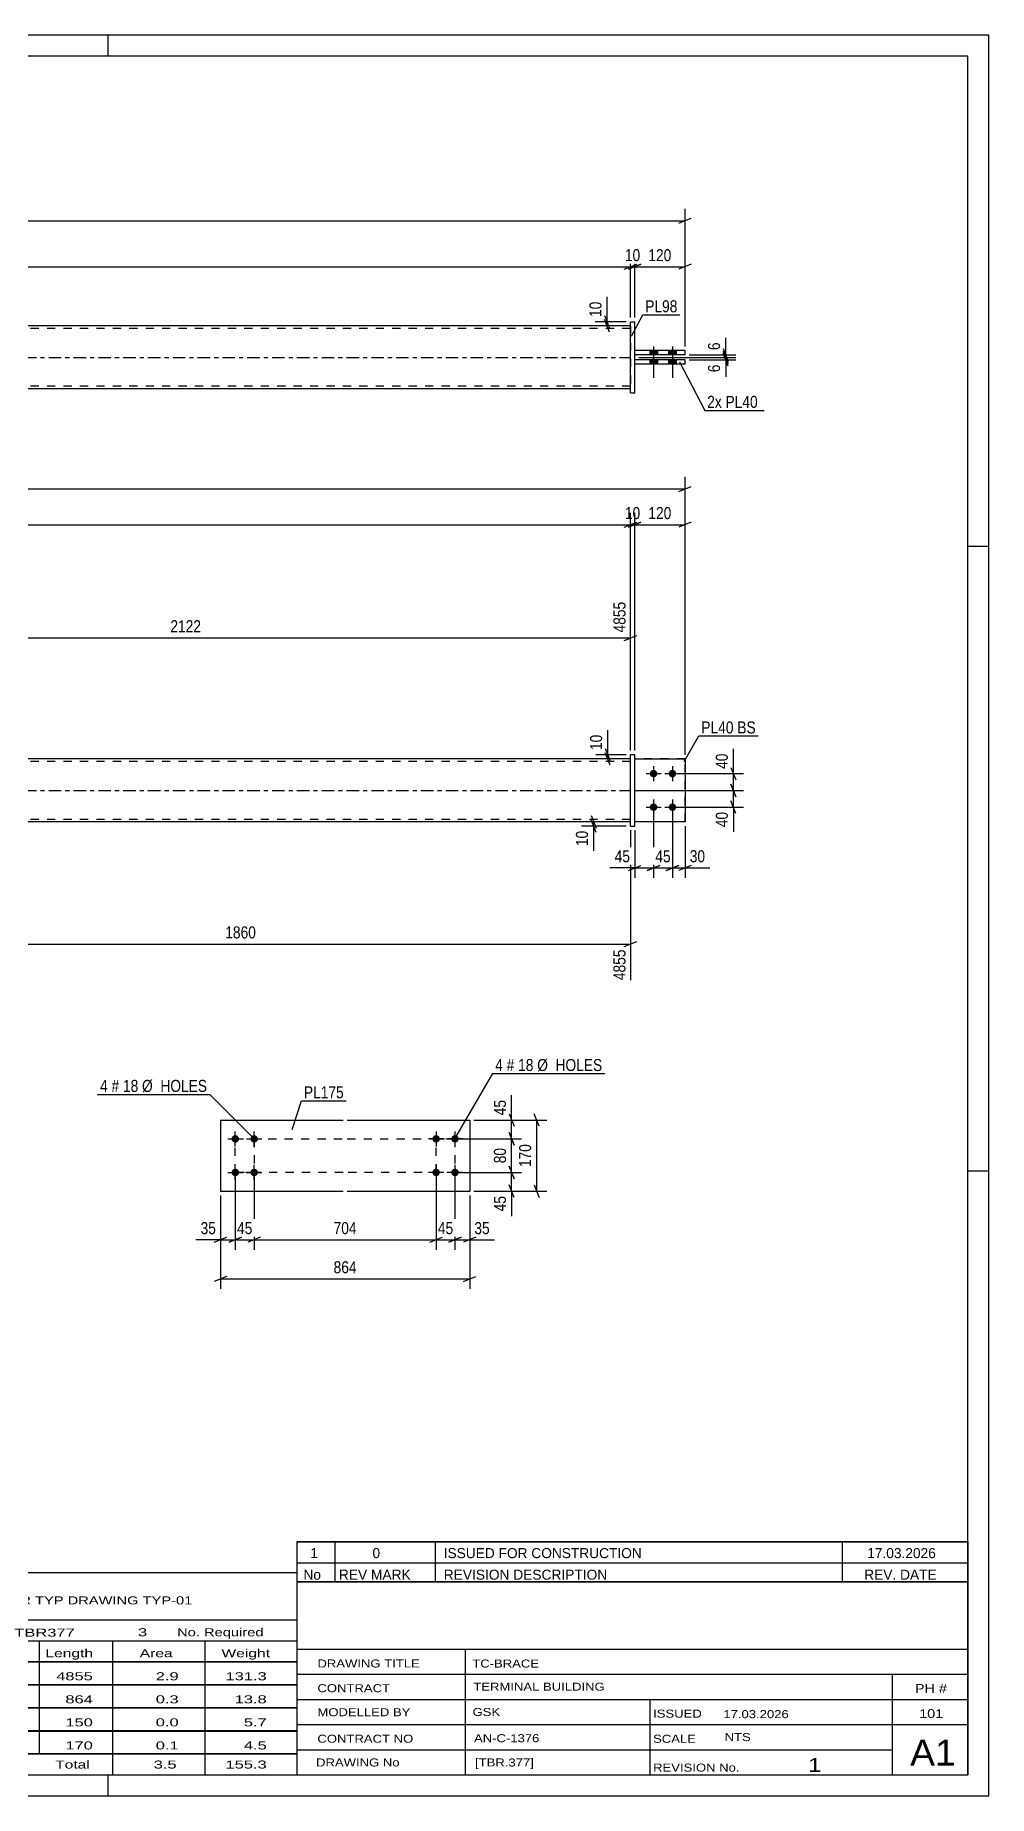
# Model space of a CAD drawing. Header units: millimetres. Extents: x 0 to 594, y 0 to 420.
# Drawn here: x 366.6 to 594, y 0 to 420 of the extents above; entities that cross this region are included whole.
import ezdxf

# ---------------------------------------------------------------- set-up
doc = ezdxf.new("R2010")
doc.units = ezdxf.units.MM
doc.linetypes.add('DXK_LINE_DOT2', pattern=[3.9198, 1.9599, -1.9599])
doc.linetypes.add('DXK_LINE_DOT3', pattern=[5.9187, 2.979, -0.9799, 0.9799, -0.9799])
doc.styles.add('Arial Narrow', font='ARIALN.TTF', dxfattribs={"height": 0.2})

# ---------------------------------------------------------------- blocks, each defined once
blk = doc.blocks.new('Unknown-580570695-1132')
at = {"color": 5, "linetype": 'Continuous'}
for p, q in [((594, 420), (0, 420)), ((384, 415), (384, 420)), ((594, 0), (594, 420)), ((589, 415), (5, 415)), ((589, 5), (589, 415)), ((594, 298), (589, 298)), ((594, 149), (589, 149)), ((5, 5), (589, 5)), ((384, 0), (384, 5)), ((0, 0), (594, 0))]:
    blk.add_line(p, q, dxfattribs=at)
blk = doc.blocks.new('Part-580570695-5467 - 5466')
at = {"color": 2, "linetype": 'Continuous'}
for p, q in [((410.79, 161.21), (410.79, 144.21)), ((410.79, 161.21), (439.99, 161.21)), ((440.99, 161.21), (470.19, 161.21)), ((470.19, 161.21), (470.19, 144.21)), ((410.79, 144.21), (439.99, 144.21)), ((440.99, 144.21), (470.19, 144.21))]:
    blk.add_line(p, q, dxfattribs=at)
blk = doc.blocks.new('Bolt-580570695-5468 - 5466')
at = {"linetype": 'Continuous'}
for points in [[(462.19, 155.81, -1), (462.19, 157.61, -1)], [(466.69, 155.81, -1), (466.69, 157.61, -1)], [(462.19, 147.81, -1), (462.19, 149.61, -1)], [(466.69, 147.81, -1), (466.69, 149.61, -1)]]:
    blk.add_hatch(color=1, dxfattribs=at).paths.add_polyline_path(points)
at = {"color": 1, "linetype": 'Continuous'}
for p, q in [((463.99, 156.71), (460.39, 156.71)), ((462.19, 158.51), (462.19, 154.91)), ((468.49, 156.71), (464.89, 156.71)), ((466.69, 158.51), (466.69, 154.91)), ((463.99, 148.71), (460.39, 148.71)), ((462.19, 150.51), (462.19, 146.91)), ((468.49, 148.71), (464.89, 148.71)), ((466.69, 150.51), (466.69, 146.91))]:
    blk.add_line(p, q, dxfattribs=at)
blk = doc.blocks.new('Bolt-580570695-5469 - 5466')
at = {"linetype": 'Continuous'}
for points in [[(414.29, 157.61, -1), (414.29, 155.81, -1)], [(418.79, 157.61, -1), (418.79, 155.81, -1)], [(414.29, 149.61, -1), (414.29, 147.81, -1)], [(418.79, 149.61, -1), (418.79, 147.81, -1)]]:
    blk.add_hatch(color=1, dxfattribs=at).paths.add_polyline_path(points)
at = {"color": 1, "linetype": 'Continuous'}
for p, q in [((412.49, 156.71), (416.09, 156.71)), ((414.29, 154.91), (414.29, 158.51)), ((416.99, 156.71), (420.59, 156.71)), ((418.79, 154.91), (418.79, 158.51)), ((412.49, 148.71), (416.09, 148.71)), ((414.29, 146.91), (414.29, 150.51)), ((416.99, 148.71), (420.59, 148.71)), ((418.79, 146.91), (418.79, 150.51))]:
    blk.add_line(p, q, dxfattribs=at)
blk = doc.blocks.new('Bolt-580570695-1685 - 1679')
at = {"linetype": 'Continuous'}
for points in [[(514.05, 244.74, -1), (514.05, 242.94, -1)], [(518.55, 244.74, -1), (518.55, 242.94, -1)], [(514.05, 236.74, -1), (514.05, 234.94, -1)], [(518.55, 236.74, -1), (518.55, 234.94, -1)]]:
    blk.add_hatch(color=1, dxfattribs=at).paths.add_polyline_path(points)
at = {"color": 1, "linetype": 'Continuous'}
for p, q in [((512.25, 243.84), (515.85, 243.84)), ((514.05, 245.64), (514.05, 242.04)), ((516.75, 243.84), (520.35, 243.84)), ((518.55, 245.64), (518.55, 242.04)), ((512.25, 235.84), (515.85, 235.84)), ((514.05, 237.64), (514.05, 234.04)), ((516.75, 235.84), (520.35, 235.84)), ((518.55, 237.64), (518.55, 234.04))]:
    blk.add_line(p, q, dxfattribs=at)
blk = doc.blocks.new('Part-580570695-1706 - 1679')
at = {"color": 2, "linetype": 'Continuous'}
for p, q in [((509.55, 248.34), (508.55, 248.34)), ((508.55, 231.34), (508.55, 248.34)), ((509.55, 231.34), (509.55, 248.34)), ((508.55, 231.34), (509.55, 231.34))]:
    blk.add_line(p, q, dxfattribs=at)
blk = doc.blocks.new('Part-580570695-1711 - 1679')
at = {"color": 7, "linetype": 'DXK_LINE_DOT2'}
for p, q in [((521.55, 247.34), (509.55, 247.34)), ((509.55, 232.34), (509.55, 247.34)), ((521.55, 232.34), (521.55, 247.34)), ((521.55, 232.34), (509.55, 232.34))]:
    blk.add_line(p, q, dxfattribs=at)
blk = doc.blocks.new('Part-580570695-1716 - 1679')
at = {"color": 2, "linetype": 'Continuous'}
for p, q in [((509.55, 247.34), (521.55, 247.34)), ((521.55, 247.34), (521.55, 232.34)), ((521.55, 232.34), (509.55, 232.34))]:
    blk.add_line(p, q, dxfattribs=at)
at = {"color": 7, "linetype": 'DXK_LINE_DOT2'}
blk.add_line((509.55, 232.34), (509.55, 247.34), dxfattribs=at)
blk = doc.blocks.new('Part-580570695-1721 - 1679')
at = {"color": 2, "linetype": 'Continuous'}
for p, q in [((508.55, 247.34), (162.64, 247.34)), ((508.55, 232.34), (162.64, 232.34))]:
    blk.add_line(p, q, dxfattribs=at)
at = {"color": 7, "linetype": 'DXK_LINE_DOT2'}
for p, q in [((508.55, 246.74), (162.64, 246.74)), ((508.55, 232.34), (508.55, 247.34)), ((508.55, 232.94), (162.64, 232.94))]:
    blk.add_line(p, q, dxfattribs=at)
at = {"color": 7, "linetype": 'DXK_LINE_DOT3'}
blk.add_line((162.64, 239.84), (508.55, 239.84), dxfattribs=at)
blk = doc.blocks.new('Part-580570695-1463 - 1369')
at = {"color": 2, "linetype": 'Continuous'}
for p, q in [((508.55, 350.65), (162.64, 350.65)), ((508.55, 335.65), (162.64, 335.65))]:
    blk.add_line(p, q, dxfattribs=at)
at = {"color": 7, "linetype": 'DXK_LINE_DOT2'}
for p, q in [((508.55, 350.05), (162.64, 350.05)), ((508.55, 350.65), (508.55, 335.65)), ((508.55, 336.25), (162.64, 336.25))]:
    blk.add_line(p, q, dxfattribs=at)
at = {"color": 7, "linetype": 'DXK_LINE_DOT3'}
blk.add_line((162.64, 343.15), (508.55, 343.15), dxfattribs=at)
blk = doc.blocks.new('Bolt-580570695-1373 - 1369')
at = {"linetype": 'Continuous'}
for points in [[(514.95, 344.75), (513.15, 344.75), (513.15, 343.75), (514.95, 343.75)], [(514.95, 344.75), (513.15, 344.75), (513.15, 343.75), (514.95, 343.75)], [(519.45, 344.75), (517.65, 344.75), (517.65, 343.75), (519.45, 343.75)], [(519.45, 344.75), (517.65, 344.75), (517.65, 343.75), (519.45, 343.75)], [(514.95, 342.55), (513.15, 342.55), (513.15, 341.55), (514.95, 341.55)], [(514.95, 342.55), (513.15, 342.55), (513.15, 341.55), (514.95, 341.55)], [(519.45, 342.55), (517.65, 342.55), (517.65, 341.55), (519.45, 341.55)], [(519.45, 342.55), (517.65, 342.55), (517.65, 341.55), (519.45, 341.55)]]:
    blk.add_hatch(color=1, dxfattribs=at).paths.add_polyline_path(points)
at = {"color": 1, "linetype": 'Continuous'}
for p, q in [((513.15, 344.75), (513.15, 343.75)), ((513.15, 344.75), (513.15, 343.75)), ((514.05, 345.75), (514.05, 338.25)), ((514.05, 345.75), (514.05, 338.25)), ((514.95, 344.75), (514.95, 343.75)), ((514.95, 344.75), (514.95, 343.75)), ((517.65, 344.75), (517.65, 343.75)), ((517.65, 344.75), (517.65, 343.75)), ((518.55, 345.75), (518.55, 338.25)), ((518.55, 345.75), (518.55, 338.25)), ((519.45, 344.75), (519.45, 343.75)), ((519.45, 344.75), (519.45, 343.75)), ((513.15, 342.55), (513.15, 341.55)), ((513.15, 342.55), (513.15, 341.55)), ((514.95, 342.55), (514.95, 341.55)), ((514.95, 342.55), (514.95, 341.55)), ((517.65, 342.55), (517.65, 341.55)), ((517.65, 342.55), (517.65, 341.55)), ((519.45, 342.55), (519.45, 341.55)), ((519.45, 342.55), (519.45, 341.55))]:
    blk.add_line(p, q, dxfattribs=at)
blk = doc.blocks.new('Part-580570695-1435 - 1369')
at = {"color": 2, "linetype": 'Continuous'}
for p, q in [((508.55, 334.65), (508.55, 351.65)), ((508.55, 351.65), (509.55, 351.65)), ((509.55, 334.65), (509.55, 351.65)), ((508.55, 334.65), (509.55, 334.65))]:
    blk.add_line(p, q, dxfattribs=at)
blk = doc.blocks.new('Part-580570695-1468 - 1369')
at = {"color": 2, "linetype": 'Continuous'}
for p, q in [((521.55, 342.55), (509.55, 342.55)), ((521.55, 341.55), (509.55, 341.55)), ((521.55, 341.55), (521.55, 342.55))]:
    blk.add_line(p, q, dxfattribs=at)
at = {"color": 7, "linetype": 'DXK_LINE_DOT2'}
blk.add_line((509.55, 341.55), (509.55, 342.55), dxfattribs=at)
blk = doc.blocks.new('Part-580570695-1473 - 1369')
at = {"color": 2, "linetype": 'Continuous'}
for p, q in [((521.55, 344.75), (509.55, 344.75)), ((521.55, 343.75), (521.55, 344.75)), ((521.55, 343.75), (509.55, 343.75))]:
    blk.add_line(p, q, dxfattribs=at)
at = {"color": 7, "linetype": 'DXK_LINE_DOT2'}
blk.add_line((509.55, 343.75), (509.55, 344.75), dxfattribs=at)
blk = doc.blocks.new('Rectangle-580570695-5640 - 5466')
at = {"color": 1, "linetype": 'DXK_LINE_DOT2'}
for p, q in [((414.29, 156.71), (418.79, 156.71)), ((414.29, 148.71), (414.29, 156.71)), ((418.79, 156.71), (418.79, 148.71)), ((418.79, 148.71), (414.29, 148.71))]:
    blk.add_line(p, q, dxfattribs=at)
blk = doc.blocks.new('Rectangle-580570695-5650 - 5466')
at = {"color": 1, "linetype": 'DXK_LINE_DOT2'}
for p, q in [((462.19, 156.71), (466.69, 156.71)), ((462.19, 148.71), (462.19, 156.71)), ((466.69, 156.71), (466.69, 148.71)), ((466.69, 148.71), (462.19, 148.71))]:
    blk.add_line(p, q, dxfattribs=at)
blk = doc.blocks.new('Rectangle-580570695-5660 - 5466')
at = {"color": 1, "linetype": 'DXK_LINE_DOT2'}
for p, q in [((414.29, 156.71), (439.99, 156.71)), ((414.29, 148.71), (414.29, 156.71)), ((440.99, 156.71), (466.69, 156.71)), ((466.69, 156.71), (466.69, 148.71)), ((439.99, 148.71), (414.29, 148.71)), ((466.69, 148.71), (440.99, 148.71))]:
    blk.add_line(p, q, dxfattribs=at)
blk = doc.blocks.new('StraightDimension-580570695-5474 - 5466')
at = {"color": 7, "linetype": 'Continuous'}
for p, q in [((466.69, 147.71), (466.69, 130.24)), ((470.19, 143.21), (470.19, 130.24)), ((465.19, 132.04), (468.19, 133.24)), ((466.69, 132.64), (470.19, 132.64)), ((471.69, 133.24), (468.69, 132.04))]:
    blk.add_line(p, q, dxfattribs=at)
at = {"color": 0}
blk.add_wipeout([(475.57, 133.39), (475.57, 137.59), (470.71, 137.59), (470.71, 133.39)], dxfattribs=at)
at = {"color": 7, "linetype": 'Continuous'}
blk.add_line((470.19, 132.64), (476.09, 132.64), dxfattribs=at)
blk.add_line((470.19, 132.64), (476.09, 132.64), dxfattribs=at)
at = {"color": 3, "style": 'Arial Narrow'}
blk.add_text('35', height=2.863, dxfattribs=at).set_placement((471.31, 133.99))
blk = doc.blocks.new('StraightDimension-580570695-5475 - 5466')
at = {"color": 7, "linetype": 'Continuous'}
for p, q in [((462.19, 147.71), (462.19, 130.24)), ((466.69, 147.71), (466.69, 130.24)), ((460.69, 132.04), (463.69, 133.24)), ((462.19, 132.64), (466.69, 132.64)), ((468.19, 133.24), (465.19, 132.04))]:
    blk.add_line(p, q, dxfattribs=at)
at = {"color": 0}
blk.add_wipeout([(466.86, 133.39), (466.86, 137.59), (462.01, 137.59), (462.01, 133.39)], dxfattribs=at)
at = {"color": 3, "style": 'Arial Narrow'}
blk.add_text('45', height=2.863, dxfattribs=at).set_placement((462.61, 133.99))
blk = doc.blocks.new('StraightDimension-580570695-5476 - 5466')
at = {"color": 7, "linetype": 'Continuous'}
for p, q in [((418.79, 147.71), (418.79, 130.24)), ((462.19, 147.71), (462.19, 130.24)), ((420.29, 133.24), (417.29, 132.04)), ((418.79, 132.64), (462.19, 132.64)), ((460.69, 132.04), (463.69, 133.24))]:
    blk.add_line(p, q, dxfattribs=at)
at = {"color": 0}
blk.add_wipeout([(443.83, 133.39), (443.83, 137.59), (437.14, 137.59), (437.14, 133.39)], dxfattribs=at)
at = {"color": 3, "style": 'Arial Narrow'}
blk.add_text('704', height=2.863, dxfattribs=at).set_placement((437.74, 133.99))
blk = doc.blocks.new('StraightDimension-580570695-5477 - 5466')
at = {"color": 7, "linetype": 'Continuous'}
for p, q in [((414.29, 147.71), (414.29, 130.24)), ((418.79, 147.71), (418.79, 130.24)), ((412.79, 132.04), (415.79, 133.24)), ((414.29, 132.64), (418.79, 132.64)), ((420.29, 133.24), (417.29, 132.04))]:
    blk.add_line(p, q, dxfattribs=at)
at = {"color": 0}
blk.add_wipeout([(418.96, 133.39), (418.96, 137.59), (414.11, 137.59), (414.11, 133.39)], dxfattribs=at)
at = {"color": 3, "style": 'Arial Narrow'}
blk.add_text('45', height=2.863, dxfattribs=at).set_placement((414.71, 133.99))
blk = doc.blocks.new('StraightDimension-580570695-5478 - 5466')
at = {"color": 7, "linetype": 'Continuous'}
for p, q in [((414.29, 147.71), (414.29, 130.24)), ((410.79, 143.21), (410.79, 130.24)), ((409.29, 132.04), (412.29, 133.24)), ((410.79, 132.64), (414.29, 132.64)), ((415.79, 133.24), (412.79, 132.04))]:
    blk.add_line(p, q, dxfattribs=at)
at = {"color": 0}
blk.add_wipeout([(410.26, 133.39), (410.26, 137.59), (405.41, 137.59), (405.41, 133.39)], dxfattribs=at)
at = {"color": 7, "linetype": 'Continuous'}
blk.add_line((410.79, 132.64), (404.88, 132.64), dxfattribs=at)
blk.add_line((410.79, 132.64), (404.88, 132.64), dxfattribs=at)
at = {"color": 3, "style": 'Arial Narrow'}
blk.add_text('35', height=2.863, dxfattribs=at).set_placement((406.01, 133.99))
blk = doc.blocks.new('StraightDimension-580570695-5494 - 5466')
at = {"color": 7, "linetype": 'Continuous'}
for p, q in [((410.79, 143.21), (410.79, 120.91)), ((470.19, 143.21), (470.19, 120.91)), ((412.29, 123.91), (409.29, 122.71)), ((410.79, 123.31), (470.19, 123.31)), ((468.69, 122.71), (471.69, 123.91))]:
    blk.add_line(p, q, dxfattribs=at)
at = {"color": 0}
blk.add_wipeout([(443.83, 124.06), (443.83, 128.26), (437.14, 128.26), (437.14, 124.06)], dxfattribs=at)
at = {"color": 3, "style": 'Arial Narrow'}
blk.add_text('864', height=2.863, dxfattribs=at).set_placement((437.74, 124.66))
blk = doc.blocks.new('StraightDimension-580570695-5514 - 5466')
at = {"color": 7, "linetype": 'Continuous'}
for p, q in [((471.19, 161.21), (488.59, 161.21)), ((486.79, 159.71), (485.59, 162.71)), ((486.19, 144.21), (486.19, 161.21)), ((471.19, 144.21), (488.59, 144.21)), ((485.59, 145.71), (486.79, 142.71))]:
    blk.add_line(p, q, dxfattribs=at)
at = {"color": 0}
blk.add_wipeout([(485.44, 156.06), (481.24, 156.06), (481.24, 149.37), (485.44, 149.37)], dxfattribs=at)
at = {"color": 3, "style": 'Arial Narrow'}
blk.add_text('170', height=2.863, rotation=90.0002, dxfattribs=at).set_placement((484.84, 149.97))
blk = doc.blocks.new('StraightDimension-580570695-5616 - 5466')
at = {"color": 7, "linetype": 'Continuous'}
for p, q in [((471.19, 161.21), (482.59, 161.21)), ((479.59, 162.71), (480.79, 159.71)), ((480.19, 156.71), (480.19, 161.21)), ((467.69, 156.71), (482.59, 156.71)), ((480.79, 155.21), (479.59, 158.21))]:
    blk.add_line(p, q, dxfattribs=at)
at = {"color": 0}
blk.add_wipeout([(479.44, 166.6), (475.24, 166.6), (475.24, 161.74), (479.44, 161.74)], dxfattribs=at)
at = {"color": 7, "linetype": 'Continuous'}
blk.add_line((480.19, 161.21), (480.19, 167.12), dxfattribs=at)
blk.add_line((480.19, 161.21), (480.19, 167.12), dxfattribs=at)
at = {"color": 3, "style": 'Arial Narrow'}
blk.add_text('45', height=2.863, rotation=90.0002, dxfattribs=at).set_placement((478.84, 162.34))
blk = doc.blocks.new('StraightDimension-580570695-5617 - 5466')
at = {"color": 7, "linetype": 'Continuous'}
for p, q in [((467.69, 156.71), (482.59, 156.71)), ((479.59, 158.21), (480.79, 155.21)), ((480.19, 148.71), (480.19, 156.71)), ((467.69, 148.71), (482.59, 148.71)), ((480.79, 147.21), (479.59, 150.21))]:
    blk.add_line(p, q, dxfattribs=at)
at = {"color": 0}
blk.add_wipeout([(479.44, 155.14), (475.24, 155.14), (475.24, 150.29), (479.44, 150.29)], dxfattribs=at)
at = {"color": 3, "style": 'Arial Narrow'}
blk.add_text('80', height=2.863, rotation=90.0002, dxfattribs=at).set_placement((478.84, 150.89))
blk = doc.blocks.new('StraightDimension-580570695-5618 - 5466')
at = {"color": 7, "linetype": 'Continuous'}
for p, q in [((467.69, 148.71), (482.59, 148.71)), ((479.59, 150.21), (480.79, 147.21)), ((480.19, 144.21), (480.19, 148.71)), ((471.19, 144.21), (482.59, 144.21)), ((480.79, 142.71), (479.59, 145.71))]:
    blk.add_line(p, q, dxfattribs=at)
at = {"color": 0}
blk.add_wipeout([(479.44, 143.69), (475.24, 143.69), (475.24, 138.83), (479.44, 138.83)], dxfattribs=at)
at = {"color": 7, "linetype": 'Continuous'}
blk.add_line((480.19, 144.21), (480.19, 138.31), dxfattribs=at)
blk.add_line((480.19, 144.21), (480.19, 138.31), dxfattribs=at)
at = {"color": 3, "style": 'Arial Narrow'}
blk.add_text('45', height=2.863, rotation=90.0002, dxfattribs=at).set_placement((478.84, 139.43))
blk = doc.blocks.new('StraightDimension-580570695-5381 - 1679')
at = {"color": 7, "linetype": 'Continuous'}
for p, q in [((507.55, 248.34), (500.28, 248.34)), ((502.53, 249.84), (503.73, 246.84)), ((503.73, 245.84), (502.53, 248.84)), ((503.13, 247.34), (503.13, 248.34)), ((507.55, 247.34), (500.28, 247.34))]:
    blk.add_line(p, q, dxfattribs=at)
at = {"color": 0}
blk.add_wipeout([(502.38, 253.72), (498.18, 253.72), (498.18, 248.87), (502.38, 248.87)], dxfattribs=at)
at = {"color": 7, "linetype": 'Continuous'}
blk.add_line((503.13, 248.34), (503.13, 254.25), dxfattribs=at)
blk.add_line((503.13, 248.34), (503.13, 254.25), dxfattribs=at)
at = {"color": 3, "style": 'Arial Narrow'}
blk.add_text('10', height=2.863, rotation=90.0002, dxfattribs=at).set_placement((501.78, 249.47))
blk = doc.blocks.new('StraightDimension-580570695-4818 - 1679')
at = {"color": 7, "linetype": 'Continuous'}
for p, q in [((507.05, 302.62), (510.05, 303.82)), ((511.05, 303.82), (508.05, 302.62)), ((508.55, 249.34), (508.55, 306.07)), ((508.55, 303.22), (509.55, 303.22)), ((509.55, 249.34), (509.55, 306.07))]:
    blk.add_line(p, q, dxfattribs=at)
at = {"color": 0}
blk.add_wipeout([(511.48, 303.97), (511.48, 308.17), (506.62, 308.17), (506.62, 303.97)], dxfattribs=at)
at = {"color": 3, "style": 'Arial Narrow'}
blk.add_text('10', height=2.863, dxfattribs=at).set_placement((507.22, 304.57))
blk = doc.blocks.new('StraightDimension-580570695-5354 - 1679')
at = {"color": 7, "linetype": 'Continuous'}
for p, q in [((519.55, 243.84), (535.51, 243.84)), ((532.51, 245.34), (533.71, 242.34)), ((533.11, 239.84), (533.11, 243.84)), ((509.55, 239.84), (535.51, 239.84)), ((533.71, 238.34), (532.51, 241.34))]:
    blk.add_line(p, q, dxfattribs=at)
at = {"color": 0}
blk.add_wipeout([(532.36, 249.22), (528.16, 249.22), (528.16, 244.37), (532.36, 244.37)], dxfattribs=at)
at = {"color": 7, "linetype": 'Continuous'}
blk.add_line((533.11, 243.84), (533.11, 249.75), dxfattribs=at)
blk.add_line((533.11, 243.84), (533.11, 249.75), dxfattribs=at)
at = {"color": 3, "style": 'Arial Narrow'}
blk.add_text('40', height=2.863, rotation=90.0002, dxfattribs=at).set_placement((531.76, 244.97))
blk = doc.blocks.new('StraightDimension-580570695-5234 - 1679')
at = {"color": 7, "linetype": 'Continuous'}
for p, q in [((296.37, 248.34), (296.37, 284.85)), ((508.55, 249.34), (508.55, 284.85)), ((297.87, 276.83), (294.87, 275.63)), ((296.37, 276.23), (508.55, 276.23)), ((507.05, 275.63), (510.05, 276.83))]:
    blk.add_line(p, q, dxfattribs=at)
at = {"color": 0, "linetype": 'Continuous'}
blk.add_wipeout([(507.95, 285.45), (503.75, 285.45), (503.75, 276.93), (507.95, 276.93)], dxfattribs=at)
at = {"color": 0}
blk.add_wipeout([(406.72, 276.98), (406.72, 281.18), (398.21, 281.18), (398.21, 276.98)], dxfattribs=at)
at = {"color": 3, "linetype": 'Continuous', "style": 'Arial Narrow'}
blk.add_text('4855', height=2.863, rotation=90.0002, dxfattribs=at).set_placement((507.35, 277.53))
at = {"color": 3, "style": 'Arial Narrow'}
blk.add_text('2122', height=2.863, dxfattribs=at).set_placement((398.81, 277.58))
blk = doc.blocks.new('StraightDimension-580570695-1857 - 1679')
at = {"color": 7, "linetype": 'Continuous'}
for p, q in [((322.57, 231.34), (322.57, 185.88)), ((508.55, 230.34), (508.55, 194.58)), ((324.07, 203.79), (321.07, 202.59)), ((322.57, 203.19), (508.55, 203.19)), ((507.05, 202.59), (510.05, 203.79))]:
    blk.add_line(p, q, dxfattribs=at)
at = {"color": 0}
blk.add_wipeout([(419.82, 203.94), (419.82, 208.14), (411.3, 208.14), (411.3, 203.94)], dxfattribs=at)
at = {"color": 0, "linetype": 'Continuous'}
blk.add_wipeout([(507.95, 202.49), (503.75, 202.49), (503.75, 193.98), (507.95, 193.98)], dxfattribs=at)
at = {"color": 3, "style": 'Arial Narrow'}
blk.add_text('1860', height=2.863, dxfattribs=at).set_placement((411.9, 204.54))
at = {"color": 3, "linetype": 'Continuous', "style": 'Arial Narrow'}
blk.add_text('4855', height=2.863, rotation=90.0002, dxfattribs=at).set_placement((507.35, 194.58))
blk = doc.blocks.new('StraightDimension-580570695-1903 - 1679')
at = {"color": 7, "linetype": 'Continuous'}
for p, q in [((507.55, 232.34), (496.9, 232.34)), ((507.55, 231.34), (496.9, 231.34)), ((499.15, 233.84), (500.35, 230.84)), ((500.35, 229.84), (499.15, 232.84)), ((499.75, 231.34), (499.75, 232.34))]:
    blk.add_line(p, q, dxfattribs=at)
at = {"color": 0}
blk.add_wipeout([(499, 230.82), (494.8, 230.82), (494.8, 225.96), (499, 225.96)], dxfattribs=at)
at = {"color": 7, "linetype": 'Continuous'}
blk.add_line((499.75, 231.34), (499.75, 225.43), dxfattribs=at)
blk.add_line((499.75, 231.34), (499.75, 225.43), dxfattribs=at)
at = {"color": 3, "style": 'Arial Narrow'}
blk.add_text('10', height=2.863, rotation=90.0002, dxfattribs=at).set_placement((498.4, 226.56))
blk = doc.blocks.new('StraightDimension-580570695-1912 - 1679')
at = {"color": 7, "linetype": 'Continuous'}
for p, q in [((514.05, 234.84), (514.05, 218.95)), ((509.55, 230.34), (509.55, 218.95)), ((508.05, 220.75), (511.05, 221.95)), ((509.55, 221.35), (514.05, 221.35)), ((515.55, 221.95), (512.55, 220.75))]:
    blk.add_line(p, q, dxfattribs=at)
at = {"color": 0}
blk.add_wipeout([(509.03, 222.1), (509.03, 226.3), (504.17, 226.3), (504.17, 222.1)], dxfattribs=at)
at = {"color": 7, "linetype": 'Continuous'}
blk.add_line((509.55, 221.35), (503.64, 221.35), dxfattribs=at)
blk.add_line((509.55, 221.35), (503.64, 221.35), dxfattribs=at)
at = {"color": 3, "style": 'Arial Narrow'}
blk.add_text('45', height=2.863, dxfattribs=at).set_placement((504.77, 222.7))
blk = doc.blocks.new('StraightDimension-580570695-1922 - 1679')
at = {"color": 7, "linetype": 'Continuous'}
for p, q in [((514.05, 234.84), (514.05, 218.95)), ((518.55, 234.84), (518.55, 218.95)), ((512.55, 220.75), (515.55, 221.95)), ((514.05, 221.35), (518.55, 221.35)), ((520.05, 221.95), (517.05, 220.75))]:
    blk.add_line(p, q, dxfattribs=at)
at = {"color": 0}
blk.add_wipeout([(518.73, 222.1), (518.73, 226.3), (513.87, 226.3), (513.87, 222.1)], dxfattribs=at)
at = {"color": 3, "style": 'Arial Narrow'}
blk.add_text('45', height=2.863, dxfattribs=at).set_placement((514.47, 222.7))
blk = doc.blocks.new('StraightDimension-580570695-1932 - 1679')
at = {"color": 7, "linetype": 'Continuous'}
for p, q in [((518.55, 234.84), (518.55, 218.95)), ((521.55, 231.34), (521.55, 218.95)), ((517.05, 220.75), (520.05, 221.95)), ((518.55, 221.35), (521.55, 221.35)), ((523.05, 221.95), (520.05, 220.75))]:
    blk.add_line(p, q, dxfattribs=at)
at = {"color": 0}
blk.add_wipeout([(526.93, 222.1), (526.93, 226.3), (522.08, 226.3), (522.08, 222.1)], dxfattribs=at)
at = {"color": 7, "linetype": 'Continuous'}
blk.add_line((521.55, 221.35), (527.46, 221.35), dxfattribs=at)
blk.add_line((521.55, 221.35), (527.46, 221.35), dxfattribs=at)
at = {"color": 3, "style": 'Arial Narrow'}
blk.add_text('30', height=2.863, dxfattribs=at).set_placement((522.68, 222.7))
blk = doc.blocks.new('StraightDimension-580570695-4819 - 1679')
at = {"color": 7, "linetype": 'Continuous'}
for p, q in [((74.54, 303.22), (508.55, 303.22)), ((507.05, 302.62), (510.05, 303.82)), ((508.55, 249.34), (508.55, 306.07))]:
    blk.add_line(p, q, dxfattribs=at)
blk = doc.blocks.new('StraightDimension-580570695-4817 - 1679')
at = {"color": 7, "linetype": 'Continuous'}
for p, q in [((508.05, 302.62), (511.05, 303.82)), ((509.55, 249.34), (509.55, 306.07)), ((509.55, 303.22), (521.55, 303.22)), ((523.05, 303.82), (520.05, 302.62)), ((521.55, 248.34), (521.55, 306.07))]:
    blk.add_line(p, q, dxfattribs=at)
at = {"color": 0}
blk.add_wipeout([(518.89, 303.97), (518.89, 308.17), (512.21, 308.17), (512.21, 303.97)], dxfattribs=at)
at = {"color": 3, "style": 'Arial Narrow'}
blk.add_text('120', height=2.863, dxfattribs=at).set_placement((512.81, 304.57))
blk = doc.blocks.new('StraightDimension-580570695-4916 - 1679')
at = {"color": 7, "linetype": 'Continuous'}
for p, q in [((61.54, 311.77), (521.55, 311.77)), ((520.05, 311.17), (523.05, 312.37)), ((521.55, 248.34), (521.55, 314.62))]:
    blk.add_line(p, q, dxfattribs=at)
blk = doc.blocks.new('StraightDimension-580570695-5355 - 1679')
at = {"color": 7, "linetype": 'Continuous'}
for p, q in [((509.55, 239.84), (535.51, 239.84)), ((532.51, 241.34), (533.71, 238.34)), ((533.11, 235.84), (533.11, 239.84)), ((519.55, 235.84), (535.51, 235.84)), ((533.71, 234.34), (532.51, 237.34))]:
    blk.add_line(p, q, dxfattribs=at)
at = {"color": 0}
blk.add_wipeout([(532.36, 235.32), (528.16, 235.32), (528.16, 230.46), (532.36, 230.46)], dxfattribs=at)
at = {"color": 7, "linetype": 'Continuous'}
blk.add_line((533.11, 235.84), (533.11, 229.93), dxfattribs=at)
blk.add_line((533.11, 235.84), (533.11, 229.93), dxfattribs=at)
at = {"color": 3, "style": 'Arial Narrow'}
blk.add_text('40', height=2.863, rotation=90.0002, dxfattribs=at).set_placement((531.76, 231.06))
blk = doc.blocks.new('StraightDimension-580570695-1602 - 1369')
at = {"color": 7, "linetype": 'Continuous'}
for p, q in [((509.55, 352.65), (509.55, 367.6)), ((521.55, 345.75), (521.55, 367.6)), ((508.05, 364.15), (511.05, 365.35)), ((509.55, 364.75), (521.55, 364.75)), ((523.05, 365.35), (520.05, 364.15))]:
    blk.add_line(p, q, dxfattribs=at)
at = {"color": 0}
blk.add_wipeout([(518.89, 365.5), (518.89, 369.7), (512.21, 369.7), (512.21, 365.5)], dxfattribs=at)
at = {"color": 3, "style": 'Arial Narrow'}
blk.add_text('120', height=2.863, dxfattribs=at).set_placement((512.81, 366.1))
blk = doc.blocks.new('StraightDimension-580570695-1582 - 1369')
at = {"color": 7, "linetype": 'Continuous'}
for p, q in [((508.55, 352.65), (508.55, 367.6)), ((74.54, 364.75), (508.55, 364.75)), ((507.05, 364.15), (510.05, 365.35))]:
    blk.add_line(p, q, dxfattribs=at)
blk = doc.blocks.new('StraightDimension-580570695-1613 - 1369')
at = {"color": 7, "linetype": 'Continuous'}
for p, q in [((502.37, 353.15), (503.57, 350.15)), ((507.55, 351.65), (500.12, 351.65)), ((507.55, 350.65), (500.12, 350.65)), ((503.57, 349.15), (502.37, 352.15)), ((502.97, 350.65), (502.97, 351.65))]:
    blk.add_line(p, q, dxfattribs=at)
at = {"color": 0}
blk.add_wipeout([(502.22, 357.04), (498.02, 357.04), (498.02, 352.18), (502.22, 352.18)], dxfattribs=at)
at = {"color": 7, "linetype": 'Continuous'}
blk.add_line((502.97, 351.65), (502.97, 357.56), dxfattribs=at)
blk.add_line((502.97, 351.65), (502.97, 357.56), dxfattribs=at)
at = {"color": 3, "style": 'Arial Narrow'}
blk.add_text('10', height=2.863, rotation=90.0002, dxfattribs=at).set_placement((501.62, 352.78))
blk = doc.blocks.new('StraightDimension-580570695-1551 - 1369')
at = {"color": 7, "linetype": 'Continuous'}
for p, q in [((521.55, 345.75), (521.55, 378.6)), ((61.54, 375.75), (521.55, 375.75)), ((520.05, 375.15), (523.05, 376.35))]:
    blk.add_line(p, q, dxfattribs=at)
blk = doc.blocks.new('StraightDimension-580570695-1592 - 1369')
at = {"color": 7, "linetype": 'Continuous'}
for p, q in [((508.55, 352.65), (508.55, 367.6)), ((509.55, 352.65), (509.55, 367.6)), ((507.05, 364.15), (510.05, 365.35)), ((511.05, 365.35), (508.05, 364.15)), ((508.55, 364.75), (509.55, 364.75))]:
    blk.add_line(p, q, dxfattribs=at)
at = {"color": 0}
blk.add_wipeout([(511.48, 365.5), (511.48, 369.7), (506.62, 369.7), (506.62, 365.5)], dxfattribs=at)
at = {"color": 3, "style": 'Arial Narrow'}
blk.add_text('10', height=2.863, dxfattribs=at).set_placement((507.22, 366.1))
blk = doc.blocks.new('StraightDimension-580570695-1624 - 1369')
at = {"color": 7, "linetype": 'Continuous'}
for p, q in [((530.65, 345.25), (531.85, 342.25)), ((531.85, 341.65), (530.65, 344.65)), ((510.55, 343.15), (533.65, 343.15)), ((522.55, 343.75), (533.65, 343.75)), ((531.25, 343.15), (531.25, 343.75))]:
    blk.add_line(p, q, dxfattribs=at)
at = {"color": 0}
blk.add_wipeout([(530.5, 347.31), (526.3, 347.31), (526.3, 344.28), (530.5, 344.28)], dxfattribs=at)
at = {"color": 7, "linetype": 'Continuous'}
blk.add_line((531.25, 343.75), (531.25, 347.83), dxfattribs=at)
blk.add_line((531.25, 343.75), (531.25, 347.83), dxfattribs=at)
at = {"color": 3, "style": 'Arial Narrow'}
blk.add_text('6', height=2.86, rotation=90.0002, dxfattribs=at).set_placement((529.9, 344.88))
blk = doc.blocks.new('StraightDimension-580570695-1633 - 1369')
at = {"color": 7, "linetype": 'Continuous'}
for p, q in [((530.65, 344.65), (531.85, 341.65)), ((510.55, 343.15), (533.65, 343.15)), ((522.55, 342.55), (533.65, 342.55)), ((531.85, 341.05), (530.65, 344.05)), ((531.25, 342.55), (531.25, 343.15))]:
    blk.add_line(p, q, dxfattribs=at)
at = {"color": 0}
blk.add_wipeout([(530.5, 342.03), (526.3, 342.03), (526.3, 339), (530.5, 339)], dxfattribs=at)
at = {"color": 7, "linetype": 'Continuous'}
blk.add_line((531.25, 342.55), (531.25, 338.48), dxfattribs=at)
blk.add_line((531.25, 342.55), (531.25, 338.48), dxfattribs=at)
at = {"color": 3, "style": 'Arial Narrow'}
blk.add_text('6', height=2.86, rotation=90.0002, dxfattribs=at).set_placement((529.9, 339.6))
blk = doc.blocks.new('Unknown-580570695-6404')
at = {"color": 7, "linetype": 'Continuous'}
for p, q in [((429, 51.05), (429, 5)), ((429, 51.05), (589, 51.05)), ((589, 51), (589, 5)), ((429, 35), (589, 35)), ((469.14, 35), (469.14, 5)), ((429, 29), (589, 29)), ((571, 5.05), (571, 29.05)), ((429, 23), (589, 23)), ((513.14, 23), (513.14, 5)), ((429, 17), (589, 17)), ((429, 11), (571, 11)), ((429, 5), (589, 5))]:
    blk.add_line(p, q, dxfattribs=at)
at = {"color": 7, "style": 'Arial Narrow'}
for s, height, width, p in [('DRAWING TITLE', 1.9089, 1.425378, (433.88, 30.61)), ('TC-BRACE', 1.909, 1.425378, (470.81, 30.59)), ('CONTRACT', 1.909, 1.425378, (433.88, 24.71)), ('TERMINAL BUILDING', 1.9089, 1.425378, (471.06, 25.07)), ('MODELLED BY', 1.9089, 1.425378, (433.88, 18.98)), ('GSK', 1.909, 1.425378, (470.88, 19.04)), ('ISSUED', 1.909, 1.425378, (513.94, 18.64)), ('17.03.2026', 1.909, 1.425378, (530.69, 18.52)), ('CONTRACT NO', 1.9089, 1.425378, (433.88, 12.66)), ('AN-C-1376', 1.909, 1.425378, (471.23, 12.78)), ('SCALE', 1.909, 1.425378, (513.94, 12.65)), ('A1', 6.204, 1.25, (575.24, 7.2)), ('DRAWING No', 1.909, 1.425378, (433.56, 7)), ('[TBR.377]', 1.909, 1.425378, (471.46, 6.99)), ('1', 3.34, 1.5, (550.91, 5.68)), ('REVISION No.', 1.9089, 1.425378, (513.94, 5.77))]:
    blk.add_text(s, height=height, dxfattribs=dict(at, width=width)).set_placement(p)
at = {"color": 7, "linetype": 'Continuous', "style": 'Arial Narrow'}
for s, height, width, p in [('PH #', 2.1, 1.42538, (576.4, 24.55)), ('101', 2.1, 1.42538, (577.41, 18.55)), ('NTS', 1.909, 1.425378, (531, 13.05))]:
    blk.add_text(s, height=height, dxfattribs=dict(at, width=width)).set_placement(p)
blk = doc.blocks.new('Unknown-580570695-6405')
at = {"color": 7, "linetype": 'Continuous'}
for p, q in [((429, 60.55), (589, 60.55)), ((589, 60.55), (429, 60.55)), ((429, 60.55), (429, 55.55)), ((438, 60.55), (438, 55.55)), ((462, 60.55), (462, 55.55)), ((559, 60.55), (559, 55.55)), ((589, 60.55), (589, 55.55)), ((429, 55.55), (589, 55.55)), ((429, 55.55), (429, 51.05)), ((429, 55.55), (589, 55.55)), ((438, 55.55), (438, 51.05)), ((462, 55.55), (462, 51.05)), ((559, 55.55), (559, 51.05)), ((589, 55.55), (589, 51.05)), ((589, 51.05), (429, 51.05))]:
    blk.add_line(p, q, dxfattribs=at)
at = {"color": 7, "linetype": 'Continuous', "style": 'Arial Narrow'}
for s, height, width, p in [('1', 2.39, 1.196471, (432.16, 56.7)), ('0', 2.39, 1.196471, (447, 56.7)), ('ISSUED FOR CONSTRUCTION', 2.3861, 1.196471, (464, 56.7)), ('17.03.2026', 2.386, 1.196471, (565, 56.7)), ('No', 2.386, 1.2, (430.54, 51.55)), ('REV MARK', 2.386, 1.2, (439, 51.55)), ('REVISION DESCRIPTION', 2.3861, 1.2, (464, 51.55)), ('REV. DATE', 2.386, 1.2, (564.28, 51.55))]:
    blk.add_text(s, height=height, dxfattribs=dict(at, width=width)).set_placement(p)
blk = doc.blocks.new('Unknown-580570695-6406')
at = {"color": 7, "linetype": 'Continuous'}
for p, q in [((269, 53.25), (429, 53.25)), ((269, 42), (269, 53.25)), ((429, 53.25), (429, 42)), ((269, 42), (429, 42)), ((269, 42), (269, 37)), ((429, 42), (429, 37)), ((269, 37), (429, 37)), ((269, 37), (269, 32)), ((293, 37), (293, 32)), ((328.5, 37), (328.5, 32)), ((354.5, 37), (354.5, 32)), ((367.5, 37), (367.5, 32)), ((385, 37), (385, 32)), ((407, 37), (407, 32)), ((429, 37), (429, 32)), ((269, 32), (429, 32)), ((269, 31.95), (269, 26.55)), ((269, 31.95), (429, 31.95)), ((293, 32), (293, 26.5)), ((328.5, 32), (328.5, 26.5)), ((354.5, 32), (354.5, 26.5)), ((367.5, 32), (367.5, 26.5)), ((385, 32), (385, 26.5)), ((407, 32), (407, 26.5)), ((429, 31.95), (429, 26.55)), ((269, 26.55), (429, 26.55)), ((269, 26.45), (269, 21.05)), ((269, 26.45), (429, 26.45)), ((293, 26.5), (293, 21)), ((328.5, 26.5), (328.5, 21)), ((354.5, 26.5), (354.5, 21)), ((367.5, 26.5), (367.5, 21)), ((385, 26.5), (385, 21)), ((407, 26.5), (407, 21)), ((429, 26.45), (429, 21.05)), ((269, 21.05), (429, 21.05)), ((293, 21), (293, 15.5)), ((328.5, 21), (328.5, 15.5)), ((354.5, 21), (354.5, 15.5)), ((367.5, 21), (367.5, 15.5)), ((385, 21), (385, 15.5)), ((407, 21), (407, 15.5)), ((269, 20.95), (269, 15.55)), ((269, 20.95), (429, 20.95)), ((429, 20.95), (429, 15.55)), ((269, 15.55), (429, 15.55)), ((269, 15.45), (269, 10.05)), ((269, 15.45), (429, 15.45)), ((293, 15.5), (293, 10)), ((328.5, 15.5), (328.5, 10)), ((354.5, 15.5), (354.5, 10)), ((367.5, 15.5), (367.5, 10)), ((385, 15.5), (385, 10)), ((407, 15.5), (407, 10)), ((429, 15.45), (429, 10.05)), ((269, 10.05), (429, 10.05)), ((269, 10), (429, 10)), ((269, 10), (269, 5)), ((385, 10), (385, 5)), ((407, 10), (407, 5)), ((429, 10), (429, 5)), ((269, 5), (429, 5))]:
    blk.add_line(p, q, dxfattribs=at)
at = {"color": 7, "style": 'Arial Narrow'}
for s, height, width, p in [('GENERAL NOTES & WELD DETAILS :', 2.8633, 1.4, (270.15, 45.56)), ('REFER TYP DRAWING TYP-01', 1.9089, 1.6, (353.7, 45.66)), ("MATERIAL LIST FOR ASSEMBLY MK'D", 1.9089, 1.6, (270.15, 38.06)), ('TBR377', 1.909, 1.794707, (361.59, 37.97)), ('3', 1.91, 1.794707, (391.08, 38.06)), ('No. Required', 1.9089, 1.6, (400.41, 38.06)), ('Mark', 1.909, 1.7, (270.34, 33)), ('Profile', 1.909, 1.7, (303.41, 33)), ('Material', 1.909, 1.7, (333.54, 33.06)), ('No.', 1.909, 1.7, (358.5, 33.06)), ('Length', 1.909, 1.7, (369, 33.06)), ('Area', 1.909, 1.7, (391.5, 33.06)), ('Weight', 1.909, 1.7, (411, 33.06))]:
    blk.add_text(s, height=height, dxfattribs=dict(at, width=width)).set_placement(p)
at = {"color": 7, "linetype": 'Continuous', "style": 'Arial Narrow'}
for s, height, width, p in [('TBR377', 1.909, 1.794707, (270.5, 27.56)), ('SHS150*6', 1.909, 1.794707, (295, 27.56)), ('E350', 1.909, 1.794707, (334.74, 27.56)), ('1', 1.91, 1.794707, (358.86, 27.56)), ('4855', 1.909, 1.794707, (371.58, 27.56)), ('2.9', 1.909, 1.794707, (395.32, 27.56)), ('131.3', 1.909, 1.794707, (411.96, 27.56)), ('PL175', 1.909, 1.794707, (270.5, 22.06)), ('PL12*170', 1.909, 1.794707, (295, 22.06)), ('E350', 1.909, 1.794707, (334.74, 22.06)), ('1', 1.91, 1.794707, (358.86, 22.06)), ('864', 1.909, 1.794707, (373.77, 22.06)), ('0.3', 1.909, 1.794707, (395.32, 22.06)), ('13.8', 1.909, 1.794707, (414.14, 22.06)), ('PL40', 1.909, 1.794707, (270.5, 16.56)), ('PL10*120', 1.909, 1.794707, (295, 16.56)), ('E350', 1.909, 1.794707, (334.74, 16.56)), ('4', 1.91, 1.794707, (358.86, 16.56)), ('150', 1.909, 1.794707, (373.77, 16.56)), ('0.0', 1.909, 1.794707, (395.32, 16.56)), ('5.7', 1.909, 1.794707, (416.33, 16.56)), ('PL98', 1.909, 1.794707, (270.5, 11.06)), ('PL10*170', 1.909, 1.794707, (295, 11.06)), ('E350', 1.909, 1.794707, (334.74, 11.06)), ('2', 1.91, 1.794707, (358.86, 11.06)), ('170', 1.909, 1.794707, (373.77, 11.06)), ('0.1', 1.909, 1.794707, (395.32, 11.06)), ('4.5', 1.909, 1.794707, (416.33, 11.06)), ('Total', 1.909, 1.7, (371.33, 6.5)), ('3.5', 1.909, 1.794707, (394.83, 6.5)), ('155.3', 1.909, 1.794707, (411.96, 6.5))]:
    blk.add_text(s, height=height, dxfattribs=dict(at, width=width)).set_placement(p)
blk = doc.blocks.new('Mark-580570695-5520 - 5466')
at = {"color": 0}
blk.add_wipeout([(478.11, 172.9), (478.11, 175.9), (476.29, 175.9), (476.29, 172.9)], dxfattribs=at)
blk.add_wipeout([(478.11, 172.9), (478.11, 175.9), (476.29, 175.9), (476.29, 172.9)], dxfattribs=at)
at = {"color": 7, "linetype": 'Continuous'}
blk.add_line((466.69, 156.71), (475.69, 172.3), dxfattribs=at)
at = {"color": 0}
blk.add_wipeout([(480.84, 172.9), (480.84, 175.9), (479.01, 175.9), (479.01, 172.9)], dxfattribs=at)
blk.add_wipeout([(480.84, 172.9), (480.84, 175.9), (479.01, 175.9), (479.01, 172.9)], dxfattribs=at)
at = {"color": 3, "style": 'Arial Narrow'}
blk.add_text('4', height=2.86, dxfattribs=at).set_placement((476.29, 172.9))
at = {"color": 0}
blk.add_wipeout([(485.4, 172.9), (485.4, 175.9), (481.74, 175.9), (481.74, 172.9)], dxfattribs=at)
blk.add_wipeout([(485.4, 172.9), (485.4, 175.9), (481.74, 175.9), (481.74, 172.9)], dxfattribs=at)
at = {"color": 3, "style": 'Arial Narrow'}
blk.add_text('#', height=2.86, dxfattribs=at).set_placement((479.01, 172.9))
at = {"color": 0}
blk.add_wipeout([(501.83, 172.9), (501.83, 175.9), (486.3, 175.9), (486.3, 172.9)], dxfattribs=at)
blk.add_wipeout([(501.83, 172.9), (501.83, 175.9), (486.3, 175.9), (486.3, 172.9)], dxfattribs=at)
at = {"color": 7, "linetype": 'Continuous'}
blk.add_line((475.69, 172.3), (502.43, 172.3), dxfattribs=at)
at = {"color": 3, "style": 'Arial Narrow'}
for s, p in [('18', (481.74, 172.9)), ('Ø  HOLES', (486.3, 172.9))]:
    blk.add_text(s, height=2.863, dxfattribs=at).set_placement(p)
blk = doc.blocks.new('Mark-580570695-5517 - 5466')
at = {"color": 0}
blk.add_wipeout([(440.16, 166.39), (440.16, 169.39), (430.66, 169.39), (430.66, 166.39)], dxfattribs=at)
blk.add_wipeout([(440.16, 166.39), (440.16, 169.39), (430.66, 169.39), (430.66, 166.39)], dxfattribs=at)
at = {"color": 30, "linetype": 'Continuous'}
for p, q in [((427.83, 158.94), (430.06, 165.79)), ((430.06, 165.79), (440.76, 165.79))]:
    blk.add_line(p, q, dxfattribs=at)
at = {"color": 3, "style": 'Arial Narrow'}
blk.add_text('PL175', height=2.863, dxfattribs=at).set_placement((430.66, 166.39))
blk = doc.blocks.new('Mark-580570695-5521 - 5466')
at = {"color": 0}
blk.add_wipeout([(383.87, 167.92), (383.87, 170.92), (382.04, 170.92), (382.04, 167.92)], dxfattribs=at)
blk.add_wipeout([(383.87, 167.92), (383.87, 170.92), (382.04, 170.92), (382.04, 167.92)], dxfattribs=at)
blk.add_wipeout([(386.6, 167.92), (386.6, 170.92), (384.77, 170.92), (384.77, 167.92)], dxfattribs=at)
blk.add_wipeout([(386.6, 167.92), (386.6, 170.92), (384.77, 170.92), (384.77, 167.92)], dxfattribs=at)
at = {"color": 3, "style": 'Arial Narrow'}
blk.add_text('4', height=2.86, dxfattribs=at).set_placement((382.04, 167.92))
at = {"color": 0}
blk.add_wipeout([(391.15, 167.92), (391.15, 170.92), (387.5, 170.92), (387.5, 167.92)], dxfattribs=at)
blk.add_wipeout([(391.15, 167.92), (391.15, 170.92), (387.5, 170.92), (387.5, 167.92)], dxfattribs=at)
at = {"color": 3, "style": 'Arial Narrow'}
blk.add_text('#', height=2.86, dxfattribs=at).set_placement((384.77, 167.92))
at = {"color": 0}
blk.add_wipeout([(407.58, 167.92), (407.58, 170.92), (392.05, 170.92), (392.05, 167.92)], dxfattribs=at)
blk.add_wipeout([(407.58, 167.92), (407.58, 170.92), (392.05, 170.92), (392.05, 167.92)], dxfattribs=at)
at = {"color": 7, "linetype": 'Continuous'}
for p in [(381.44, 167.32), (418.79, 156.71)]:
    blk.add_line(p, (408.18, 167.32), dxfattribs=at)
at = {"color": 3, "style": 'Arial Narrow'}
for s, p in [('18', (387.5, 167.92)), ('Ø  HOLES', (392.05, 167.92))]:
    blk.add_text(s, height=2.863, dxfattribs=at).set_placement(p)
blk = doc.blocks.new('MarkSet-580570695-2047 - 1679')
at = {"color": 0}
blk.add_wipeout([(533.13, 253.43), (533.13, 256.43), (525.45, 256.43), (525.45, 253.43)], dxfattribs=at)
blk.add_wipeout([(533.13, 253.43), (533.13, 256.43), (525.45, 256.43), (525.45, 253.43)], dxfattribs=at)
at = {"color": 30, "linetype": 'Continuous'}
blk.add_line((521.35, 246.76), (524.85, 252.83), dxfattribs=at)
at = {"color": 0}
blk.add_wipeout([(538.41, 253.43), (538.41, 256.43), (534.03, 256.43), (534.03, 253.43)], dxfattribs=at)
blk.add_wipeout([(538.41, 253.43), (538.41, 256.43), (534.03, 256.43), (534.03, 253.43)], dxfattribs=at)
at = {"color": 30, "linetype": 'Continuous'}
blk.add_line((524.85, 252.83), (539.01, 252.83), dxfattribs=at)
at = {"color": 3, "style": 'Arial Narrow'}
for s, p in [('PL40', (525.45, 253.43)), ('BS', (534.03, 253.43))]:
    blk.add_text(s, height=2.863, dxfattribs=at).set_placement(p)
blk = doc.blocks.new('Mark-580570695-1431 - 1369')
at = {"color": 0}
blk.add_wipeout([(519.75, 353.9), (519.75, 356.9), (512.07, 356.9), (512.07, 353.9)], dxfattribs=at)
blk.add_wipeout([(519.75, 353.9), (519.75, 356.9), (512.07, 356.9), (512.07, 353.9)], dxfattribs=at)
at = {"color": 30, "linetype": 'Continuous'}
for p, q in [((508.78, 348.23), (511.47, 353.3)), ((511.47, 353.3), (520.35, 353.3))]:
    blk.add_line(p, q, dxfattribs=at)
at = {"color": 3, "style": 'Arial Narrow'}
blk.add_text('PL98', height=2.863, dxfattribs=at).set_placement((512.07, 353.9))
blk = doc.blocks.new('MarkSet-580570695-1670 - 1369')
at = {"color": 0}
blk.add_wipeout([(530.31, 331.1), (530.31, 334.1), (526.84, 334.1), (526.84, 331.1)], dxfattribs=at)
blk.add_wipeout([(530.31, 331.1), (530.31, 334.1), (526.84, 334.1), (526.84, 331.1)], dxfattribs=at)
at = {"color": 30, "linetype": 'Continuous'}
blk.add_line((520.21, 342.07), (526.24, 330.5), dxfattribs=at)
at = {"color": 0}
blk.add_wipeout([(538.89, 331.1), (538.89, 334.1), (531.21, 334.1), (531.21, 331.1)], dxfattribs=at)
blk.add_wipeout([(538.89, 331.1), (538.89, 334.1), (531.21, 334.1), (531.21, 331.1)], dxfattribs=at)
at = {"color": 30, "linetype": 'Continuous'}
blk.add_line((526.24, 330.5), (540.39, 330.5), dxfattribs=at)
at = {"color": 3, "style": 'Arial Narrow'}
for s, p in [('2x', (526.84, 331.1)), ('PL40', (531.21, 331.1))]:
    blk.add_text(s, height=2.863, dxfattribs=at).set_placement(p)

msp = doc.modelspace()

# ---------------------------------------------------------------- block references
for name in ['Unknown-580570695-1132', 'Part-580570695-1463 - 1369', 'Part-580570695-1435 - 1369', 'Part-580570695-1473 - 1369', 'Bolt-580570695-1373 - 1369', 'Part-580570695-1468 - 1369', 'Part-580570695-1706 - 1679', 'Part-580570695-1721 - 1679', 'Part-580570695-1711 - 1679', 'Part-580570695-1716 - 1679', 'Bolt-580570695-1685 - 1679', 'Part-580570695-5467 - 5466', 'Bolt-580570695-5469 - 5466', 'Rectangle-580570695-5640 - 5466', 'Rectangle-580570695-5660 - 5466', 'Bolt-580570695-5468 - 5466', 'Rectangle-580570695-5650 - 5466', 'Unknown-580570695-6405', 'Unknown-580570695-6406', 'Unknown-580570695-6404']:
    msp.add_blockref(name, (0, 0))

# ---------------------------------------------------------------- next in the draw order: block references
for name in ['StraightDimension-580570695-1602 - 1369', 'StraightDimension-580570695-5381 - 1679', 'StraightDimension-580570695-1857 - 1679', 'Mark-580570695-5521 - 5466', 'Mark-580570695-5517 - 5466', 'StraightDimension-580570695-5474 - 5466']:
    msp.add_blockref(name, (0, 0))

# ---------------------------------------------------------------- next in the draw order: block references
for name in ['StraightDimension-580570695-1582 - 1369', 'StraightDimension-580570695-4818 - 1679', 'StraightDimension-580570695-1903 - 1679', 'StraightDimension-580570695-5475 - 5466']:
    msp.add_blockref(name, (0, 0))

# ---------------------------------------------------------------- next in the draw order: block references
for name in ['StraightDimension-580570695-1613 - 1369', 'StraightDimension-580570695-5354 - 1679', 'StraightDimension-580570695-1912 - 1679', 'StraightDimension-580570695-5476 - 5466']:
    msp.add_blockref(name, (0, 0))

# ---------------------------------------------------------------- next in the draw order: block references
for name in ['StraightDimension-580570695-1551 - 1369', 'StraightDimension-580570695-5234 - 1679', 'StraightDimension-580570695-1922 - 1679', 'StraightDimension-580570695-5477 - 5466']:
    msp.add_blockref(name, (0, 0))

# ---------------------------------------------------------------- next in the draw order: block references
for name in ['StraightDimension-580570695-1592 - 1369', 'StraightDimension-580570695-1624 - 1369', 'StraightDimension-580570695-4819 - 1679', 'StraightDimension-580570695-1932 - 1679', 'StraightDimension-580570695-5478 - 5466']:
    msp.add_blockref(name, (0, 0))

# ---------------------------------------------------------------- next in the draw order: block references
for name in ['Mark-580570695-1431 - 1369', 'StraightDimension-580570695-1633 - 1369', 'StraightDimension-580570695-4817 - 1679', 'StraightDimension-580570695-5355 - 1679', 'StraightDimension-580570695-5494 - 5466']:
    msp.add_blockref(name, (0, 0))

# ---------------------------------------------------------------- next in the draw order: block references
for name in ['MarkSet-580570695-1670 - 1369', 'StraightDimension-580570695-4916 - 1679', 'StraightDimension-580570695-5514 - 5466']:
    msp.add_blockref(name, (0, 0))

# ---------------------------------------------------------------- next in the draw order: block references
for name in ['MarkSet-580570695-2047 - 1679', 'StraightDimension-580570695-5616 - 5466']:
    msp.add_blockref(name, (0, 0))

# ---------------------------------------------------------------- next in the draw order: block references
msp.add_blockref('StraightDimension-580570695-5617 - 5466', (0, 0))

# ---------------------------------------------------------------- next in the draw order: block references
for name in ['Mark-580570695-5520 - 5466', 'StraightDimension-580570695-5618 - 5466']:
    msp.add_blockref(name, (0, 0))

doc.saveas('drawing.dxf')
